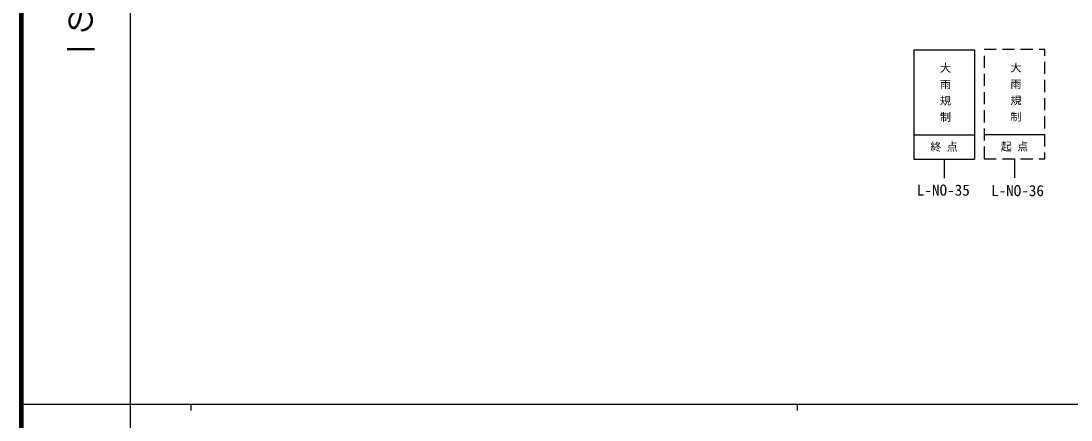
# Model space of a CAD drawing. Units: millimetres, scale not verified. Extents: x 40000 to 680000, y 20000 to 380000.
# Drawn here: x 40000 to 213128, y 202409 to 268242 of the extents above; entities that cross this region are included whole.
import ezdxf
from ezdxf.enums import TextEntityAlignment as Align

# ---------------------------------------------------------------- set-up
doc = ezdxf.new("R2010")
doc.units = ezdxf.units.MM
doc.header["$LTSCALE"] = 1000
for name, color, linetype, lineweight in [('M-STR-STRC', 7, 'Continuous', 25), ('M-TTL', 2, 'Continuous', 140), ('M-TTL-BAND', 7, 'Continuous', 25)]:
    doc.layers.add(name, color=color, linetype=linetype, lineweight=lineweight)
doc.styles.add('@ＭＳ ゴシック', font='')
doc.styles.add('ＭＳ ゴシック', font='')
doc.styles.get('@ＭＳ ゴシック').set_extended_font_data('@MS Gothic')
doc.styles.get('ＭＳ ゴシック').set_extended_font_data('MS Gothic')

msp = doc.modelspace()

# ---------------------------------------------------------------- linework, layer by layer
at = {"layer": 'M-STR-STRC'}
for p, q in [((187190, 263467), (197190, 263469)), ((187190, 263467), (187193, 245467)), ((197190, 263469), (197193, 245469)), ((200808, 263517), (198808, 263516)), ((203808, 263517), (201808, 263517)), ((206808, 263518), (204808, 263517)), ((208808, 263518), (207808, 263518)), ((208808, 262518), (208808, 263518)), ((198808, 262516), (198809, 260516)), ((208809, 259518), (208809, 261518)), ((198809, 259516), (198809, 257516)), ((208809, 256518), (208809, 258518)), ((198809, 256516), (198810, 254516)), ((208810, 253518), (208810, 255518)), ((198810, 253516), (198810, 251516)), ((208810, 250518), (208810, 252518)), ((187192, 249467), (197192, 249469)), ((198810, 250516), (198811, 248516)), ((198810, 249516), (208810, 249518)), ((208811, 247518), (208810, 249518)), ((198811, 247516), (198811, 245516)), ((208811, 245518), (208811, 246518)), ((187193, 245467), (197193, 245469)), ((192193, 245468), (192193, 242325)), ((198811, 245516), (200811, 245517)), ((201811, 245517), (203811, 245517)), ((203811, 245517), (203812, 242374)), ((204811, 245517), (206811, 245518)), ((207811, 245518), (208811, 245518))]:
    msp.add_line(p, q, dxfattribs=at)
at = {"layer": 'M-TTL'}
msp.add_line((40000, 380000), (40000, 20000), dxfattribs=at)
at = {"layer": 'M-TTL-BAND'}
for p, q in [((58000, 370000), (58000, 20000)), ((40000, 205000), (579000, 205000)), ((68000, 205000), (68000, 204000)), ((168000, 205000), (168000, 204000))]:
    msp.add_line(p, q, dxfattribs=at)

# ---------------------------------------------------------------- texts
at = {"layer": 'M-STR-STRC'}
for s, rotation, style, p in [('大 雨 規 制', 270.009, '@ＭＳ ゴシック', (192391, 256468)), ('大 雨 規 制', 270.009, '@ＭＳ ゴシック', (204009, 256517)), ('終 点', 0.009, 'ＭＳ ゴシック', (192193, 247468)), ('起 点', 0.009, 'ＭＳ ゴシック', (203811, 247517))]:
    msp.add_text(s, height=1320, rotation=rotation, dxfattribs=dict(at, style=style)).set_placement(p, align=Align.MIDDLE_CENTER)
at = {"layer": 'M-STR-STRC', "style": 'ＭＳ ゴシック'}
for s, p in [('L-NO-35', (187713, 238873)), ('L-NO-36', (199939, 238793))]:
    msp.add_text(s, height=1833, rotation=0.009, dxfattribs=at).set_placement(p, align=Align.BOTTOM_LEFT)
at = {"layer": 'M-TTL-BAND', "style": '@ＭＳ ゴシック'}
msp.add_text('縮尺千分の一', height=3666, rotation=270, dxfattribs=at).set_placement((49777, 261030), align=Align.MIDDLE_RIGHT)

doc.saveas('drawing.dxf')
